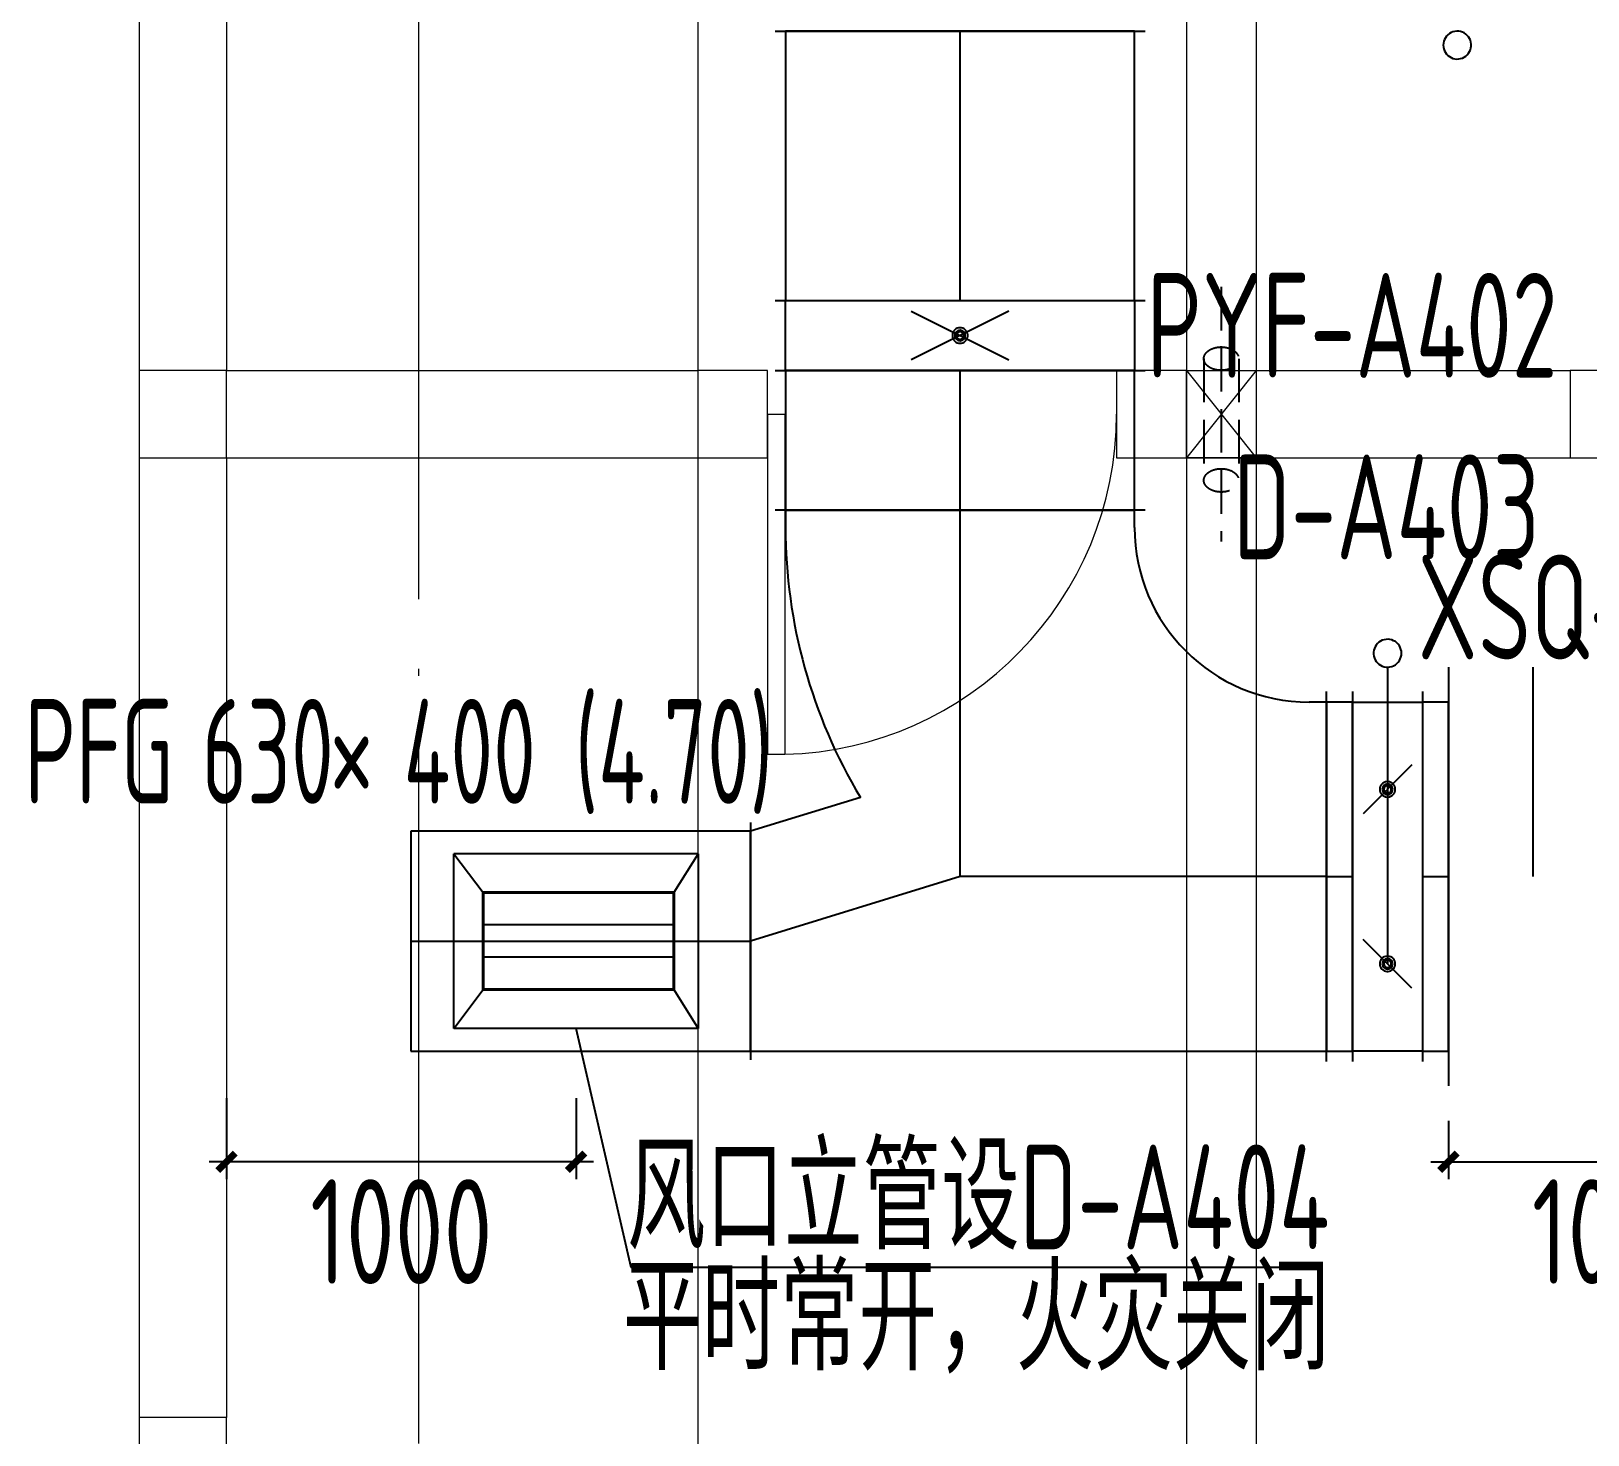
# Model space of a CAD drawing. Extents: x 13114849 to 13479250, y 160225 to 278773.
# Drawn here: x 13229888 to 13234348, y 195485 to 199507 of the extents above; entities that cross this region are included whole.
import ezdxf

# ---------------------------------------------------------------- set-up
doc = ezdxf.new("R2010")
doc.units = 0
doc.header["$LTSCALE"] = 1000
doc.header["$MEASUREMENT"] = 0
for name, pattern in [('CENTER2', [28.575000000000003, 19.05, -3.175, 3.175, -3.175]), ('DASH', [0.35, 0.25, -0.1]), ('DOTE', [2.4200000000000004, 2, -0.2, 0.02, -0.2])]:
    doc.linetypes.add(name, pattern=pattern)
for name, color, linetype in [('DUCT-X-P中心线', 5, 'CENTER2'), ('DUCT-X-P标注', 7, 'Continuous'), ('DUCT-X-P管', 31, 'Continuous'), ('DUCT-X-P风口', 7, 'Continuous'), ('DUCT-X-S标注', 7, 'Continuous'), ('DUCT-X-YP中心线', 5, 'CENTER2'), ('DUCT-X-YP法兰', 2, 'Continuous'), ('DUCT-X-YP管', 31, 'Continuous'), ('DUCT-X-YP管端线', 2, 'Continuous'), ('DUCT-X-YP阀门', 7, 'Continuous')]:
    doc.layers.add(name, color=color, linetype=linetype)
doc.layers.add('建筑底图', color=8, linetype='Continuous', lineweight=13)
doc.layers.add('预埋管', color=8, linetype='Continuous', lineweight=5)
doc.styles.add('67', font='gbenor.shx', dxfattribs={"width": 0.7, "bigfont": 'hztxt.shx'})
doc.styles.add('du', font='gbenor.shx', dxfattribs={"width": 0.8, "bigfont": 'hztxt.shx'})
doc.dimstyles.new('67', dxfattribs={"dimscale": 100, "dimtxt": 3, "dimasz": 0.5, "dimexe": 0.5, "dimexo": 2, "dimgap": 0.5, "dimtad": 2, "dimdec": 0, "dimrnd": 5, "dimzin": 0, "dimdsep": 46, "dimtxsty": 'du', "dimblk": 'ARCHTICK', "dimcen": 0, "dimdle": 0.5, "dimclrd": 256, "dimclre": 256, "dimclrt": 256, "dimazin": 0, "dimtfac": 1, "dimtdec": 0, "dimtix": 1, "dimtmove": 2, "dimatfit": 3, "dimfxl": 1, "dimtolj": 1, "dimtzin": 0, "dimlwd": -1, "dimlwe": -1, "dimarcsym": 0})

# ---------------------------------------------------------------- blocks, each defined once
blk = doc.blocks.new('$风口$00000108')
for p, q in [((-250, 135), (-190, 75)), ((-250, -135), (-250, 135)), ((250, 135), (200, 75)), ((250, 135), (250, -135)), ((200, 25), (-190, 25)), ((200, -25), (-190, -25)), ((-250, -135), (-190, -75)), ((200, -75), (250, -135)), ((250, -135), (-250, -135))]:
    blk.add_line(p, q)
at = {"linetype": 'Continuous'}
blk.add_line((250, 135), (-250, 135), dxfattribs=at)
at = {"lineweight": 40}
for p, q in [((-190, 75), (200, 75)), ((-190, -75), (-190, 75)), ((200, 75), (200, -75)), ((-190, -75), (200, -75))]:
    blk.add_line(p, q, dxfattribs=at)
blk = doc.blocks.new('_ArchTick')
at = {"color": 0, "linetype": 'ByBlock', "const_width": 0.4}
blk.add_lwpolyline([(-0.5, -0.5), (0.5, 0.5)], dxfattribs=at)
blk = doc.blocks.new('*D123')
at = {"layer": 'DUCT-X-S标注', "transparency": 16777216}
for p, q in [((13233948.27528884, 196384.3532681559), (13233948.27528884, 196217)), ((13234948.67528885, 196384.353268161), (13234948.67528885, 196217)), ((13233898.27528884, 196267), (13234998.67528885, 196267))]:
    blk.add_line(p, q, dxfattribs=at)
at = {"layer": 'DUCT-X-S标注', "transparency": 16777216, "xscale": 50, "yscale": 50, "zscale": 50, "rotation": 180}
blk.add_blockref('_ArchTick', (13233948.27528884, 196267), dxfattribs=at)
at = {"layer": 'DUCT-X-S标注', "transparency": 16777216, "xscale": 50, "yscale": 50, "zscale": 50}
blk.add_blockref('_ArchTick', (13234948.67528885, 196267), dxfattribs=at)
at = {"layer": 'DUCT-X-S标注', "transparency": 16777216, "insert": (13234448.47528885, 196067), "char_height": 300, "attachment_point": 5, "style": 'du'}
blk.add_mtext('\\A1;1000', dxfattribs=at)
blk = doc.blocks.new('*D122')
at = {"layer": 'DUCT-X-S标注', "transparency": 16777216}
for p, q in [((13230447.36620432, 196449.3532682089), (13230447.36620432, 196217)), ((13231449.00000001, 196449.3532681464), (13231449.00000001, 196217)), ((13231499.00000001, 196267), (13230397.36620432, 196267))]:
    blk.add_line(p, q, dxfattribs=at)
at = {"layer": 'DUCT-X-S标注', "transparency": 16777216, "xscale": 50, "yscale": 50, "zscale": 50, "rotation": 180}
blk.add_blockref('_ArchTick', (13230447.36620432, 196267), dxfattribs=at)
at = {"layer": 'DUCT-X-S标注', "transparency": 16777216, "xscale": 50, "yscale": 50, "zscale": 50}
blk.add_blockref('_ArchTick', (13231449.00000001, 196267), dxfattribs=at)
at = {"layer": 'DUCT-X-S标注', "transparency": 16777216, "insert": (13230948.18310217, 196067), "char_height": 300, "attachment_point": 5, "style": 'du'}
blk.add_mtext('\\A1;1000', dxfattribs=at)
blk = doc.blocks.new('_FZH')
blk.add_lwpolyline([(-0.5, -0.5), (0.5, -0.5), (0.5, 0.5), (-0.4999999999999999, 0.5)], close=True)
blk = doc.blocks.new('$DorLib2D$00000001')
for p, q in [((0.45, 0.975), (0.5000000000000002, 0.975)), ((0.45, 0), (0.45, 0.975)), ((0.5, 0), (0.5, 0.975)), ((0.5, 0), (0.45, 0))]:
    blk.add_line(p, q)
at = {"lineweight": 13}
blk.add_arc((0.475, 0), 0.975, 91.46928358135379, 180, dxfattribs=at)
blk = doc.blocks.new('A$C00460B6A')
at = {"layer": '预埋管', "linetype": 'DASH', "lineweight": -3, "ltscale": 0.5}
for p, q in [((523.463043898344, 100.0014334181324), (174.7439385093749, 100.0014303093776)), ((523.463043898344, 100.0014334181324), (174.7439385093749, 100.0014303093776)), ((729.1189822256565, 50.00143341813236), (-0.006739586591720581, 50.00143030937761)), ((523.4630443789065, 0.00143341813236475), (174.7439389880747, 0.001430309377610683))]:
    blk.add_line(p, q, dxfattribs=at)
for centre in [(174.7439387496561, 50.00143030937761), (523.4630441386253, 50.00143341813236)]:
    blk.add_ellipse(centre, major_axis=(-2.429254217184632e-07, 49.99999999906868), ratio=0.6701911663388869, start_param=3.141592653510884, end_param=9.42477796069047, dxfattribs=at)

msp = doc.modelspace()

# ---------------------------------------------------------------- linework, layer by layer
at = {"layer": 'DUCT-X-P中心线'}
msp.add_line((13230975, 196899.3532681464), (13231948.84498377, 196899.3532681464), dxfattribs=at)
at = {"layer": 'DUCT-X-P管'}
for p, q in [((13230975, 197214.3532681464), (13230975, 196584.3532681464)), ((13231948.84498377, 197214.3532681464), (13230975, 197214.3532681464)), ((13231948.84498377, 196584.3532681464), (13231948.84498377, 197214.3532681464)), ((13230975, 196584.3532681464), (13231948.84498377, 196584.3532681464))]:
    msp.add_line(p, q, dxfattribs=at)
at = {"layer": 'DUCT-X-S标注', "elevation": 900}
msp.add_lwpolyline([(13233555.16321112, 195964.3682379364), (13231606.23405846, 195964.3682379364), (13231449.02941524, 196649.3826833715)], dxfattribs=at)
at = {"layer": 'DUCT-X-YP中心线'}
for p, q in [((13232549.04498377, 198734.9146854585), (13232549.04498377, 199506.8146855461)), ((13232549.04498377, 198134.5532681547), (13232549.04498377, 198534.5146854585)), ((13232549.04498377, 197084.3532681534), (13232549.04498377, 198134.3532681547)), ((13232549.04498377, 197084.3532681534), (13231949.04498377, 196899.3532681464)), ((13233599.04498377, 197084.353268155), (13232549.04498377, 197084.3532681534)), ((13233599.24498377, 197084.353268155), (13233673.56013631, 197084.3532681553)), ((13233873.9601363, 197084.3532681563), (13233948.27528884, 197084.3532681567))]:
    msp.add_line(p, q, dxfattribs=at)
at = {"layer": 'DUCT-X-YP法兰'}
for p, q in [((13232019.04498377, 199506.9146855461), (13233079.04498377, 199506.9146855461)), ((13232019.04498377, 198734.8146854585), (13233079.04498377, 198734.8146854585)), ((13232019.04498377, 198534.6146854585), (13233079.04498377, 198534.6146854585)), ((13233079.04498377, 198134.4532681547), (13232019.04498377, 198134.4532681547)), ((13233599.14498377, 196554.353268155), (13233599.14498377, 197614.353268155)), ((13233673.6601363, 197614.3532681553), (13233673.6601363, 196554.3532681553)), ((13233873.8601363, 197614.3532681563), (13233873.8601363, 196554.3532681563)), ((13233948.37528884, 197614.3532681567), (13233948.37528884, 196554.3532681567)), ((13231948.94498377, 197239.3532681464), (13231948.94498377, 196559.3532681464))]:
    msp.add_line(p, q, dxfattribs=at)
at = {"layer": 'DUCT-X-YP管'}
for p, q in [((13232049.04498377, 199506.8146855461), (13232049.04498377, 198734.9146854585)), ((13233049.04498377, 199506.8146855461), (13232049.04498377, 199506.8146855461)), ((13233049.04498377, 198734.9146854585), (13233049.04498377, 199506.8146855461)), ((13232049.04498377, 198734.9146854585), (13233049.04498377, 198734.9146854585)), ((13232049.04498377, 198534.7146854585), (13232049.04498377, 198734.7146854585)), ((13233049.04498377, 198734.7146854585), (13233049.04498377, 198534.7146854585)), ((13232049.04498377, 198534.5146854585), (13232049.04498377, 198134.5532681547)), ((13233049.04498377, 198534.5146854585), (13232049.04498377, 198534.5146854585)), ((13233049.04498377, 198134.5532681547), (13233049.04498377, 198534.5146854585)), ((13232049.04498377, 198134.5532681547), (13233049.04498377, 198134.5532681547)), ((13232049.04498377, 198134.353268154), (13232049.04498377, 198084.3532681535)), ((13233049.04498377, 198084.3532681549), (13233049.04498377, 198134.3532681554)), ((13233599.04498377, 197584.353268155), (13233549.04498377, 197584.3532681549)), ((13233599.24498376, 197584.353268155), (13233599.24498377, 196584.353268155)), ((13233673.5601363, 197584.3532681553), (13233599.24498376, 197584.353268155)), ((13233673.56013631, 196584.3532681553), (13233673.5601363, 197584.3532681553)), ((13233673.7601363, 197584.3532681553), (13233873.7601363, 197584.3532681563)), ((13233873.9601363, 197584.3532681563), (13233873.96013631, 196584.3532681563)), ((13233948.27528884, 197584.3532681567), (13233873.9601363, 197584.3532681563)), ((13233948.27528884, 196584.3532681567), (13233948.27528884, 197584.3532681567)), ((13232263.57265818, 197311.3326344292), (13231949.04498377, 197214.3532681464)), ((13231949.04498377, 196584.3532681464), (13233549.04498377, 196584.3532681549)), ((13233549.04498377, 196584.3532681549), (13233599.04498377, 196584.353268155)), ((13233599.24498377, 196584.353268155), (13233673.56013631, 196584.3532681553)), ((13233873.76013631, 196584.3532681563), (13233673.76013631, 196584.3532681553)), ((13233873.96013631, 196584.3532681563), (13233948.27528884, 196584.3532681567))]:
    msp.add_line(p, q, dxfattribs=at)
for centre, radius, start, end in [((13233549.04498378, 198084.3532681594), 1500.000000011176, 180.0000000002268, 211.020657729383), ((13233549.04498377, 198084.3532681559), 500.0000000010768, 180.0000000001234, 269.9999999997866)]:
    msp.add_arc(centre, radius, start, end, dxfattribs=at)
at = {"layer": 'DUCT-X-YP管端线'}
for p, q in [((13232049.04498377, 198734.7146854585), (13233049.04498377, 198734.7146854585)), ((13232049.04498377, 198534.7146854585), (13233049.04498377, 198534.7146854585)), ((13233049.04498377, 198134.3532681554), (13232049.04498377, 198134.353268154)), ((13233599.04498377, 196584.353268155), (13233599.04498377, 197584.353268155)), ((13233673.7601363, 197584.3532681553), (13233673.76013631, 196584.3532681553)), ((13233873.7601363, 197584.3532681563), (13233873.76013631, 196584.3532681563)), ((13233948.47528884, 197584.3532681567), (13233948.47528885, 196584.3532681567)), ((13231949.04498377, 197214.3532681464), (13231949.04498377, 196584.3532681464))]:
    msp.add_line(p, q, dxfattribs=at)
at = {"layer": 'DUCT-X-YP阀门'}
for p, q in [((13233966.52936174, 199506.4069956666), (13233961.11460907, 199505.0569461979)), ((13233972.07930897, 199506.9903186269), (13233966.52936174, 199506.4069956666)), ((13233977.65642737, 199506.7955613609), (13233972.07930897, 199506.9903186269)), ((13233983.15216467, 199505.8265145972), (13233977.65642737, 199506.7955613609)), ((13233933.86456609, 199472.5816095845), (13233933.47528884, 199467.0146855461)), ((13233933.47528884, 199467.0146855461), (13233933.86456609, 199461.4477615077)), ((13233935.024821, 199478.0401797788), (13233933.86456609, 199472.5816095845)), ((13233933.86456609, 199461.4477615077), (13233935.024821, 199455.9891913134)), ((13233936.93347054, 199483.2841512692), (13233935.024821, 199478.0401797788)), ((13233939.553365, 199488.2114561155), (13233936.93347054, 199483.2841512692)), ((13233942.83351112, 199492.7261899336), (13233939.553365, 199488.2114561155)), ((13233946.71006459, 199496.7404785652), (13233942.83351112, 199492.7261899336)), ((13233951.1075727, 199500.1761884483), (13233946.71006459, 199496.7404785652)), ((13233955.94044297, 199502.9664473981), (13233951.1075727, 199500.1761884483)), ((13233961.11460907, 199505.0569461979), (13233955.94044297, 199502.9664473981)), ((13233988.45955258, 199504.1020397288), (13233983.15216467, 199505.8265145972)), ((13233993.47528884, 199501.6557016975), (13233988.45955258, 199504.1020397288)), ((13233998.10174786, 199498.5351156904), (13233993.47528884, 199501.6557016975)), ((13234002.24888086, 199494.8010203645), (13233998.10174786, 199498.5351156904)), ((13234005.83596862, 199490.5260956378), (13234002.24888086, 199494.8010203645)), ((13234008.79319256, 199485.7935480576), (13234005.83596862, 199490.5260956378)), ((13234011.06299367, 199480.6954912792), (13234008.79319256, 199485.7935480576)), ((13234012.60119287, 199475.3311531788), (13234011.06299367, 199480.6954912792)), ((13234013.37785085, 199469.8049444959), (13234012.60119287, 199475.3311531788)), ((13234012.60119287, 199458.6982179134), (13234013.37785085, 199464.2244265964)), ((13234013.37785085, 199464.2244265964), (13234013.37785085, 199469.8049444959)), ((13233935.024821, 199455.9891913134), (13233936.93347054, 199450.7452198231)), ((13233936.93347054, 199450.7452198231), (13233939.553365, 199445.8179149768)), ((13233939.553365, 199445.8179149768), (13233942.83351112, 199441.3031811587)), ((13233942.83351112, 199441.3031811587), (13233946.71006459, 199437.2888925271)), ((13233946.71006459, 199437.2888925271), (13233951.1075727, 199433.8531826439)), ((13233951.1075727, 199433.8531826439), (13233955.94044297, 199431.0629236942)), ((13233955.94044297, 199431.0629236942), (13233961.11460907, 199428.9724248943)), ((13233961.11460907, 199428.9724248943), (13233966.52936174, 199427.6223754256)), ((13233966.52936174, 199427.6223754256), (13233972.07930897, 199427.0390524654)), ((13233972.07930897, 199427.0390524654), (13233977.65642737, 199427.2338097314)), ((13233977.65642737, 199427.2338097314), (13233983.15216467, 199428.2028564951)), ((13233983.15216467, 199428.2028564951), (13233988.45955258, 199429.9273313635)), ((13233988.45955258, 199429.9273313635), (13233993.47528884, 199432.3736693948)), ((13233993.47528884, 199432.3736693948), (13233998.10174786, 199435.4942554019)), ((13233998.10174786, 199435.4942554019), (13234002.24888086, 199439.2283507278)), ((13234002.24888086, 199439.2283507278), (13234005.83596862, 199443.5032754544)), ((13234005.83596862, 199443.5032754544), (13234008.79319256, 199448.2358230347)), ((13234008.79319256, 199448.2358230347), (13234011.06299367, 199453.3338798131)), ((13234011.06299367, 199453.3338798131), (13234012.60119287, 199458.6982179134)), ((13232409.04498377, 198704.7146854585), (13232689.04498377, 198564.7146854585)), ((13232689.00562091, 198704.7933558974), (13232409.08434662, 198564.6360150196)), ((13232527.73263953, 198640.7785702081), (13232526.98128679, 198636.7591880698)), ((13232526.98128679, 198636.7591880698), (13232526.98128679, 198632.6701828472)), ((13232526.98128679, 198632.6701828472), (13232527.73263953, 198628.6508007089)), ((13232529.20975859, 198644.5914540241), (13232527.73263953, 198640.7785702081)), ((13232527.73263953, 198628.6508007089), (13232529.20975859, 198624.8379168929)), ((13232531.36234245, 198648.0679963325), (13232529.20975859, 198644.5914540241)), ((13232529.20975859, 198624.8379168929), (13232531.36234245, 198621.3613745846)), ((13232534.11708746, 198651.0898076546), (13232531.36234245, 198648.0679963325)), ((13232531.36234245, 198621.3613745846), (13232534.11708746, 198618.3395632624)), ((13232534.41505991, 198638.0538701085), (13232534.03882416, 198634.7146854585)), ((13232534.03882416, 198634.7146854585), (13232534.41505991, 198631.3755008085)), ((13232537.38018407, 198653.5539838301), (13232534.11708746, 198651.0898076546)), ((13232534.11708746, 198618.3395632624), (13232537.38018407, 198615.875387087)), ((13232535.52490114, 198641.2256140969), (13232534.41505991, 198638.0538701085)), ((13232534.41505991, 198631.3755008085), (13232535.52490114, 198628.2037568201)), ((13232537.31269576, 198644.0708729362), (13232535.52490114, 198641.2256140969)), ((13232535.52490114, 198628.2037568201), (13232537.31269576, 198625.3584979809)), ((13232539.68879629, 198646.4469734672), (13232537.31269576, 198644.0708729362)), ((13232537.31269576, 198625.3584979809), (13232539.68879629, 198622.9823974498)), ((13232541.04051144, 198655.3766102948), (13232537.38018407, 198653.5539838301)), ((13232537.38018407, 198615.875387087), (13232541.04051144, 198614.0527606223)), ((13232538.53717503, 198636.8982332236), (13232538.33771894, 198633.9822884802)), ((13232538.33771894, 198633.9822884802), (13232538.93237171, 198631.1206622701)), ((13232539.51594722, 198639.6522342185), (13232538.53717503, 198636.8982332236)), ((13232538.93237171, 198631.1206622701), (13232540.27703065, 198628.5255883183)), ((13232541.20144445, 198642.0400398096), (13232539.51594722, 198639.6522342185)), ((13232542.53405513, 198648.2347680878), (13232539.68879629, 198646.4469734672)), ((13232539.68879629, 198622.9823974498), (13232542.53405513, 198621.1946028293)), ((13232540.27703065, 198628.5255883183), (13232542.27196856, 198626.3895313882)), ((13232544.97342152, 198656.4956196904), (13232541.04051144, 198655.3766102948)), ((13232541.04051144, 198614.0527606223), (13232544.97342152, 198612.9337512266)), ((13232543.46866112, 198643.8845573797), (13232541.20144445, 198642.0400398096)), ((13232542.27196856, 198626.3895313882), (13232544.76923002, 198624.8709130504)), ((13232545.70579912, 198649.3446093103), (13232542.53405513, 198648.2347680878)), ((13232542.53405513, 198621.1946028293), (13232545.70579912, 198620.0847616067)), ((13232546.14944813, 198645.0489874988), (13232543.46866112, 198643.8845573797)), ((13232544.76923002, 198624.8709130504), (13232547.58360458, 198624.0823622798)), ((13232549.04498377, 198656.8729054941), (13232544.97342152, 198656.4956196904)), ((13232549.04498377, 198649.7208450617), (13232545.70579912, 198649.3446093103)), ((13232545.70579912, 198620.0847616067), (13232549.04498377, 198619.7085258553)), ((13232549.04498377, 198645.4469697119), (13232546.14944813, 198645.0489874988)), ((13232547.58360458, 198624.0823622798), (13232550.50636295, 198624.0823622798)), ((13232553.11654601, 198656.4956196904), (13232549.04498377, 198656.8729054941)), ((13232552.38416841, 198649.3446093103), (13232549.04498377, 198649.7208450617)), ((13232551.9405194, 198645.0489874988), (13232549.04498377, 198645.4469697119)), ((13232549.04498377, 198619.7085258553), (13232552.38416841, 198620.0847616067)), ((13232550.50636295, 198624.0823622798), (13232553.32073751, 198624.8709130504)), ((13232554.62130641, 198643.8845573797), (13232551.9405194, 198645.0489874988)), ((13232555.5559124, 198648.2347680878), (13232552.38416841, 198649.3446093103)), ((13232552.38416841, 198620.0847616067), (13232555.5559124, 198621.1946028293)), ((13232557.04945609, 198655.3766102948), (13232553.11654601, 198656.4956196904)), ((13232553.11654601, 198612.9337512266), (13232557.04945609, 198614.0527606223)), ((13232553.32073751, 198624.8709130504), (13232555.81799897, 198626.3895313882)), ((13232556.88852308, 198642.0400398096), (13232554.62130641, 198643.8845573797)), ((13232558.40117124, 198646.4469734672), (13232555.5559124, 198648.2347680878)), ((13232555.5559124, 198621.1946028293), (13232558.40117124, 198622.9823974498)), ((13232555.81799897, 198626.3895313882), (13232557.81293688, 198628.5255883183)), ((13232558.57402031, 198639.6522342185), (13232556.88852308, 198642.0400398096)), ((13232560.70978346, 198653.5539838301), (13232557.04945609, 198655.3766102948)), ((13232557.04945609, 198614.0527606223), (13232560.70978346, 198615.875387087)), ((13232557.81293688, 198628.5255883183), (13232559.15759582, 198631.1206622701)), ((13232560.77727177, 198644.0708729362), (13232558.40117124, 198646.4469734672)), ((13232558.40117124, 198622.9823974498), (13232560.77727177, 198625.3584979809)), ((13232559.5527925, 198636.8982332236), (13232558.57402031, 198639.6522342185)), ((13232559.15759582, 198631.1206622701), (13232559.75224859, 198633.9822884802)), ((13232559.75224859, 198633.9822884802), (13232559.5527925, 198636.8982332236)), ((13232563.97288007, 198651.0898076546), (13232560.70978346, 198653.5539838301)), ((13232560.70978346, 198615.875387087), (13232563.97288007, 198618.3395632624)), ((13232562.56506639, 198641.2256140969), (13232560.77727177, 198644.0708729362)), ((13232560.77727177, 198625.3584979809), (13232562.56506639, 198628.2037568201)), ((13232563.67490762, 198638.0538701085), (13232562.56506639, 198641.2256140969)), ((13232562.56506639, 198628.2037568201), (13232563.67490762, 198631.3755008085)), ((13232564.05114337, 198634.7146854585), (13232563.67490762, 198638.0538701085)), ((13232563.67490762, 198631.3755008085), (13232564.05114337, 198634.7146854585)), ((13232566.72762508, 198648.0679963325), (13232563.97288007, 198651.0898076546)), ((13232563.97288007, 198618.3395632624), (13232566.72762508, 198621.3613745846)), ((13232568.88020894, 198644.5914540241), (13232566.72762508, 198648.0679963325)), ((13232566.72762508, 198621.3613745846), (13232568.88020894, 198624.8379168929)), ((13232570.357328, 198640.7785702081), (13232568.88020894, 198644.5914540241)), ((13232568.88020894, 198624.8379168929), (13232570.357328, 198628.6508007089)), ((13232571.10868074, 198636.7591880698), (13232570.357328, 198640.7785702081)), ((13232570.357328, 198628.6508007089), (13232571.10868074, 198632.6701828472)), ((13232571.10868074, 198632.6701828472), (13232571.10868074, 198636.7591880698)), ((13232544.97342152, 198612.9337512266), (13232549.04498377, 198612.5564654229)), ((13232549.04498377, 198612.5564654229), (13232553.11654601, 198612.9337512266)), ((13233734.63423228, 197732.6697357885), (13233733.85757429, 197727.1435271056)), ((13233733.85757429, 197727.1435271056), (13233733.85757429, 197721.5630092061)), ((13233736.17243147, 197738.0340738888), (13233734.63423228, 197732.6697357885)), ((13233738.44223259, 197743.1321306673), (13233736.17243147, 197738.0340738888)), ((13233741.39945653, 197747.8646782475), (13233738.44223259, 197743.1321306673)), ((13233744.98654429, 197752.1396029742), (13233741.39945653, 197747.8646782475)), ((13233749.13367729, 197755.8736983001), (13233744.98654429, 197752.1396029742)), ((13233753.7601363, 197758.9942843072), (13233749.13367729, 197755.8736983001)), ((13233758.77587257, 197761.4406223385), (13233753.7601363, 197758.9942843072)), ((13233764.08326048, 197763.1650972069), (13233758.77587257, 197761.4406223385)), ((13233769.57899777, 197764.1341439706), (13233764.08326048, 197763.1650972069)), ((13233775.15611617, 197764.3289012366), (13233769.57899777, 197764.1341439706)), ((13233780.70606341, 197763.7455782763), (13233775.15611617, 197764.3289012366)), ((13233786.12081608, 197762.3955288076), (13233780.70606341, 197763.7455782763)), ((13233791.29498218, 197760.3050300078), (13233786.12081608, 197762.3955288076)), ((13233796.12785244, 197757.514771058), (13233791.29498218, 197760.3050300078)), ((13233800.52536056, 197754.0790611749), (13233796.12785244, 197757.514771058)), ((13233804.40191403, 197750.0647725433), (13233800.52536056, 197754.0790611749)), ((13233807.68206015, 197745.5500387252), (13233804.40191403, 197750.0647725433)), ((13233810.30195461, 197740.6227338789), (13233807.68206015, 197745.5500387252)), ((13233812.21060414, 197735.3787623885), (13233810.30195461, 197740.6227338789)), ((13233813.37085905, 197729.9201921942), (13233812.21060414, 197735.3787623885)), ((13233813.7601363, 197724.3532681558), (13233813.37085905, 197729.9201921942)), ((13233813.37085905, 197718.7863441174), (13233813.7601363, 197724.3532681558)), ((13233733.85757429, 197721.5630092061), (13233734.63423228, 197716.0368005231)), ((13233734.63423228, 197716.0368005231), (13233736.17243147, 197710.6724624228)), ((13233736.17243147, 197710.6724624228), (13233738.44223259, 197705.5744056444)), ((13233738.44223259, 197705.5744056444), (13233741.39945653, 197700.8418580641)), ((13233741.39945653, 197700.8418580641), (13233744.98654429, 197696.5669333375)), ((13233744.98654429, 197696.5669333375), (13233749.13367729, 197692.8328380116)), ((13233749.13367729, 197692.8328380116), (13233753.7601363, 197689.7122520045)), ((13233753.7601363, 197689.7122520045), (13233758.77587257, 197687.2659139732)), ((13233758.77587257, 197687.2659139732), (13233764.08326048, 197685.5414391048)), ((13233764.08326048, 197685.5414391048), (13233769.57899777, 197684.5723923411)), ((13233769.57899777, 197684.5723923411), (13233775.15611617, 197684.3776350751)), ((13233773.7601363, 197684.3532681558), (13233773.7601363, 197584.3532681558)), ((13233775.15611617, 197684.3776350751), (13233780.70606341, 197684.9609580353)), ((13233780.70606341, 197684.9609580353), (13233786.12081608, 197686.311007504)), ((13233786.12081608, 197686.311007504), (13233791.29498218, 197688.4015063039)), ((13233791.29498218, 197688.4015063039), (13233796.12785244, 197691.1917652536)), ((13233796.12785244, 197691.1917652536), (13233800.52536056, 197694.6274751367)), ((13233800.52536056, 197694.6274751367), (13233804.40191403, 197698.6417637684)), ((13233804.40191403, 197698.6417637684), (13233807.68206015, 197703.1564975865)), ((13233807.68206015, 197703.1564975865), (13233810.30195461, 197708.0838024328)), ((13233810.30195461, 197708.0838024328), (13233812.21060414, 197713.3277739231)), ((13233812.21060414, 197713.3277739231), (13233813.37085905, 197718.7863441174)), ((13233948.47528884, 197684.3532681592), (13233948.47528884, 196484.3532681592)), ((13234189.90552625, 197684.3532681592), (13234189.90552625, 197084.3532681592)), ((13233773.7601363, 197584.3532681558), (13233773.7601363, 197084.3532681558)), ((13233843.7601363, 197404.3532681558), (13233703.7601363, 197264.3532681558)), ((13233751.97920207, 197338.424830403), (13233751.60191627, 197334.3532681558)), ((13233751.60191627, 197334.3532681558), (13233751.97920207, 197330.2817059086)), ((13233753.09821147, 197342.3577404812), (13233751.97920207, 197338.424830403)), ((13233751.97920207, 197330.2817059086), (13233753.09821147, 197326.3487958304)), ((13233754.92083793, 197346.0180678547), (13233753.09821147, 197342.3577404812)), ((13233753.09821147, 197326.3487958304), (13233754.92083793, 197322.688468457)), ((13233757.38501411, 197349.2811644648), (13233754.92083793, 197346.0180678547)), ((13233754.92083793, 197322.688468457), (13233757.38501411, 197319.4253718469)), ((13233760.40682543, 197352.0359094701), (13233757.38501411, 197349.2811644648)), ((13233759.13021245, 197337.6924528058), (13233758.7539767, 197334.3532681558)), ((13233758.7539767, 197334.3532681558), (13233759.13021245, 197331.0140835058)), ((13233760.24005367, 197340.8641967943), (13233759.13021245, 197337.6924528058)), ((13233759.13021245, 197331.0140835058), (13233760.24005367, 197327.8423395174)), ((13233762.02784829, 197343.7094556335), (13233760.24005367, 197340.8641967943)), ((13233760.24005367, 197327.8423395174), (13233762.02784829, 197324.9970806782)), ((13233763.88336774, 197354.1884933335), (13233760.40682543, 197352.0359094701)), ((13233764.40394882, 197346.0855561646), (13233762.02784829, 197343.7094556335)), ((13233762.02784829, 197324.9970806782), (13233764.40394882, 197322.6209801471)), ((13233763.91636389, 197338.6290218989), (13233763.12781312, 197335.8146473398)), ((13233763.12781312, 197335.8146473398), (13233763.12781312, 197332.8918889719)), ((13233763.12781312, 197332.8918889719), (13233763.91636389, 197330.0775144128)), ((13233767.69625155, 197355.6656123931), (13233763.88336774, 197354.1884933335)), ((13233765.43498223, 197341.1262833632), (13233763.91636389, 197338.6290218989)), ((13233763.91636389, 197330.0775144128), (13233765.43498223, 197327.5802529484)), ((13233767.24920766, 197347.8733507851), (13233764.40394882, 197346.0855561646)), ((13233764.40394882, 197322.6209801471), (13233767.24920766, 197320.8331855266)), ((13233767.57103916, 197343.1212212741), (13233765.43498223, 197341.1262833632)), ((13233765.43498223, 197327.5802529484), (13233767.57103916, 197325.5853150376)), ((13233770.42095165, 197348.9831920076), (13233767.24920766, 197347.8733507851)), ((13233767.24920766, 197320.8331855266), (13233770.42095165, 197319.723344304)), ((13233770.16611311, 197344.4658802128), (13233767.57103916, 197343.1212212741)), ((13233767.57103916, 197325.5853150376), (13233770.16611311, 197324.2406560988)), ((13233771.71563369, 197356.4169651312), (13233767.69625155, 197355.6656123931)), ((13233773.02773932, 197345.0605329775), (13233770.16611311, 197344.4658802128)), ((13233770.16611311, 197324.2406560988), (13233773.02773932, 197323.6460033342)), ((13233773.7601363, 197349.359427759), (13233770.42095165, 197348.9831920076)), ((13233775.80463891, 197356.4169651312), (13233771.71563369, 197356.4169651312)), ((13233775.94368407, 197344.8610768928), (13233773.02773932, 197345.0605329775)), ((13233773.02773932, 197323.6460033342), (13233775.94368407, 197323.8454594189)), ((13233777.09932095, 197348.9831920076), (13233773.7601363, 197349.359427759)), ((13233773.7601363, 197334.3532681558), (13233773.7601363, 196834.3532681558)), ((13233779.82402105, 197355.6656123931), (13233775.80463891, 197356.4169651312)), ((13233778.69768506, 197343.8823047041), (13233775.94368407, 197344.8610768928)), ((13233775.94368407, 197323.8454594189), (13233778.69768506, 197324.8242316076)), ((13233780.27106494, 197347.8733507851), (13233777.09932095, 197348.9831920076)), ((13233777.09932095, 197319.723344304), (13233780.27106494, 197320.8331855266)), ((13233781.08549065, 197342.196807467), (13233778.69768506, 197343.8823047041)), ((13233778.69768506, 197324.8242316076), (13233781.08549065, 197326.5097288446)), ((13233783.63690487, 197354.1884933335), (13233779.82402105, 197355.6656123931)), ((13233783.11632378, 197346.0855561646), (13233780.27106494, 197347.8733507851)), ((13233780.27106494, 197320.8331855266), (13233783.11632378, 197322.6209801471)), ((13233782.93000822, 197339.9295908011), (13233781.08549065, 197342.196807467)), ((13233781.08549065, 197326.5097288446), (13233782.93000822, 197328.7769455106)), ((13233784.09443834, 197337.2488037945), (13233782.93000822, 197339.9295908011)), ((13233782.93000822, 197328.7769455106), (13233784.09443834, 197331.4577325171)), ((13233785.49242431, 197343.7094556335), (13233783.11632378, 197346.0855561646)), ((13233783.11632378, 197322.6209801471), (13233785.49242431, 197324.9970806782)), ((13233787.11344718, 197352.0359094701), (13233783.63690487, 197354.1884933335)), ((13233784.49242056, 197334.3532681558), (13233784.09443834, 197337.2488037945)), ((13233784.09443834, 197331.4577325171), (13233784.49242056, 197334.3532681558)), ((13233787.28021893, 197340.8641967943), (13233785.49242431, 197343.7094556335)), ((13233785.49242431, 197324.9970806782), (13233787.28021893, 197327.8423395174)), ((13233790.1352585, 197349.2811644648), (13233787.11344718, 197352.0359094701)), ((13233788.39006015, 197337.6924528058), (13233787.28021893, 197340.8641967943)), ((13233787.28021893, 197327.8423395174), (13233788.39006015, 197331.0140835058)), ((13233788.76629591, 197334.3532681558), (13233788.39006015, 197337.6924528058)), ((13233788.39006015, 197331.0140835058), (13233788.76629591, 197334.3532681558)), ((13233792.59943467, 197346.0180678547), (13233790.1352585, 197349.2811644648)), ((13233790.1352585, 197319.4253718469), (13233792.59943467, 197322.688468457)), ((13233794.42206114, 197342.3577404812), (13233792.59943467, 197346.0180678547)), ((13233792.59943467, 197322.688468457), (13233794.42206114, 197326.3487958304)), ((13233795.54107053, 197338.424830403), (13233794.42206114, 197342.3577404812)), ((13233794.42206114, 197326.3487958304), (13233795.54107053, 197330.2817059086)), ((13233795.91835634, 197334.3532681558), (13233795.54107053, 197338.424830403)), ((13233795.54107053, 197330.2817059086), (13233795.91835634, 197334.3532681558)), ((13233757.38501411, 197319.4253718469), (13233760.40682543, 197316.6706268415)), ((13233760.40682543, 197316.6706268415), (13233763.88336774, 197314.5180429782)), ((13233763.88336774, 197314.5180429782), (13233767.69625155, 197313.0409239185)), ((13233767.69625155, 197313.0409239185), (13233771.71563369, 197312.2895711805)), ((13233770.42095165, 197319.723344304), (13233773.7601363, 197319.3471085526)), ((13233771.71563369, 197312.2895711805), (13233775.80463891, 197312.2895711805)), ((13233773.7601363, 197319.3471085526), (13233777.09932095, 197319.723344304)), ((13233775.80463891, 197312.2895711805), (13233779.82402105, 197313.0409239185)), ((13233779.82402105, 197313.0409239185), (13233783.63690487, 197314.5180429782)), ((13233783.63690487, 197314.5180429782), (13233787.11344718, 197316.6706268415)), ((13233787.11344718, 197316.6706268415), (13233790.1352585, 197319.4253718469)), ((13233843.7601363, 196764.3532681558), (13233703.7601363, 196904.3532681558)), ((13233751.97920207, 196838.424830403), (13233751.60191627, 196834.3532681558)), ((13233751.60191627, 196834.3532681558), (13233751.97920207, 196830.2817059086)), ((13233753.09821147, 196842.3577404812), (13233751.97920207, 196838.424830403)), ((13233751.97920207, 196830.2817059086), (13233753.09821147, 196826.3487958304)), ((13233754.92083793, 196846.0180678547), (13233753.09821147, 196842.3577404812)), ((13233757.38501411, 196849.2811644648), (13233754.92083793, 196846.0180678547)), ((13233760.40682543, 196852.0359094701), (13233757.38501411, 196849.2811644648)), ((13233759.13021245, 196837.6924528058), (13233758.7539767, 196834.3532681558)), ((13233758.7539767, 196834.3532681558), (13233759.13021245, 196831.0140835058)), ((13233760.24005368, 196840.8641967943), (13233759.13021245, 196837.6924528058)), ((13233759.13021245, 196831.0140835058), (13233760.24005368, 196827.8423395174)), ((13233762.0278483, 196843.7094556335), (13233760.24005368, 196840.8641967943)), ((13233763.88336774, 196854.1884933335), (13233760.40682543, 196852.0359094701)), ((13233764.40394883, 196846.0855561646), (13233762.0278483, 196843.7094556335)), ((13233763.9163639, 196838.6290218989), (13233763.12781313, 196835.8146473398)), ((13233763.12781313, 196835.8146473398), (13233763.12781313, 196832.8918889719)), ((13233763.12781313, 196832.8918889719), (13233763.9163639, 196830.0775144128)), ((13233767.69625155, 196855.6656123931), (13233763.88336774, 196854.1884933335)), ((13233765.43498223, 196841.1262833632), (13233763.9163639, 196838.6290218989)), ((13233763.9163639, 196830.0775144128), (13233765.43498223, 196827.5802529484)), ((13233767.24920767, 196847.8733507851), (13233764.40394883, 196846.0855561646)), ((13233767.57103916, 196843.1212212741), (13233765.43498223, 196841.1262833632)), ((13233770.42095166, 196848.9831920076), (13233767.24920767, 196847.8733507851)), ((13233770.16611312, 196844.4658802128), (13233767.57103916, 196843.1212212741)), ((13233771.71563369, 196856.4169651312), (13233767.69625155, 196855.6656123931)), ((13233773.02773933, 196845.0605329775), (13233770.16611312, 196844.4658802128)), ((13233773.7601363, 196849.359427759), (13233770.42095166, 196848.9831920076)), ((13233775.80463892, 196856.4169651312), (13233771.71563369, 196856.4169651312)), ((13233775.94368407, 196844.8610768928), (13233773.02773933, 196845.0605329775)), ((13233777.09932095, 196848.9831920076), (13233773.7601363, 196849.359427759)), ((13233779.82402105, 196855.6656123931), (13233775.80463892, 196856.4169651312)), ((13233778.69768506, 196843.8823047041), (13233775.94368407, 196844.8610768928)), ((13233780.27106494, 196847.8733507851), (13233777.09932095, 196848.9831920076)), ((13233781.08549066, 196842.196807467), (13233778.69768506, 196843.8823047041)), ((13233783.63690487, 196854.1884933335), (13233779.82402105, 196855.6656123931)), ((13233783.11632378, 196846.0855561646), (13233780.27106494, 196847.8733507851)), ((13233782.93000823, 196839.9295908011), (13233781.08549066, 196842.196807467)), ((13233784.09443834, 196837.2488037945), (13233782.93000823, 196839.9295908011)), ((13233782.93000823, 196828.7769455106), (13233784.09443834, 196831.4577325171)), ((13233785.49242431, 196843.7094556335), (13233783.11632378, 196846.0855561646)), ((13233787.11344718, 196852.0359094701), (13233783.63690487, 196854.1884933335)), ((13233784.49242056, 196834.3532681558), (13233784.09443834, 196837.2488037945)), ((13233784.09443834, 196831.4577325171), (13233784.49242056, 196834.3532681558)), ((13233787.28021893, 196840.8641967943), (13233785.49242431, 196843.7094556335)), ((13233790.1352585, 196849.2811644648), (13233787.11344718, 196852.0359094701)), ((13233788.39006016, 196837.6924528058), (13233787.28021893, 196840.8641967943)), ((13233787.28021893, 196827.8423395174), (13233788.39006016, 196831.0140835058)), ((13233788.76629591, 196834.3532681558), (13233788.39006016, 196837.6924528058)), ((13233788.39006016, 196831.0140835058), (13233788.76629591, 196834.3532681558)), ((13233792.59943468, 196846.0180678547), (13233790.1352585, 196849.2811644648)), ((13233794.42206114, 196842.3577404812), (13233792.59943468, 196846.0180678547)), ((13233795.54107054, 196838.424830403), (13233794.42206114, 196842.3577404812)), ((13233794.42206114, 196826.3487958304), (13233795.54107054, 196830.2817059086)), ((13233795.91835634, 196834.3532681558), (13233795.54107054, 196838.424830403)), ((13233795.54107054, 196830.2817059086), (13233795.91835634, 196834.3532681558)), ((13233753.09821147, 196826.3487958304), (13233754.92083793, 196822.688468457)), ((13233754.92083793, 196822.688468457), (13233757.38501411, 196819.4253718469)), ((13233757.38501411, 196819.4253718469), (13233760.40682543, 196816.6706268415)), ((13233760.24005368, 196827.8423395174), (13233762.0278483, 196824.9970806782)), ((13233760.40682543, 196816.6706268415), (13233763.88336774, 196814.5180429782)), ((13233762.0278483, 196824.9970806782), (13233764.40394883, 196822.6209801471)), ((13233763.88336774, 196814.5180429782), (13233767.69625155, 196813.0409239185)), ((13233764.40394883, 196822.6209801471), (13233767.24920767, 196820.8331855266)), ((13233765.43498223, 196827.5802529484), (13233767.57103916, 196825.5853150376)), ((13233767.24920767, 196820.8331855266), (13233770.42095166, 196819.723344304)), ((13233767.57103916, 196825.5853150376), (13233770.16611312, 196824.2406560988)), ((13233767.69625155, 196813.0409239185), (13233771.71563369, 196812.2895711805)), ((13233770.16611312, 196824.2406560988), (13233773.02773933, 196823.6460033342)), ((13233770.42095166, 196819.723344304), (13233773.7601363, 196819.3471085526)), ((13233771.71563369, 196812.2895711805), (13233775.80463892, 196812.2895711805)), ((13233773.02773933, 196823.6460033342), (13233775.94368407, 196823.8454594189)), ((13233773.7601363, 196819.3471085526), (13233777.09932095, 196819.723344304)), ((13233775.80463892, 196812.2895711805), (13233779.82402105, 196813.0409239185)), ((13233775.94368407, 196823.8454594189), (13233778.69768506, 196824.8242316076)), ((13233777.09932095, 196819.723344304), (13233780.27106494, 196820.8331855266)), ((13233778.69768506, 196824.8242316076), (13233781.08549066, 196826.5097288446)), ((13233779.82402105, 196813.0409239185), (13233783.63690487, 196814.5180429782)), ((13233780.27106494, 196820.8331855266), (13233783.11632378, 196822.6209801471)), ((13233781.08549066, 196826.5097288446), (13233782.93000823, 196828.7769455106)), ((13233783.11632378, 196822.6209801471), (13233785.49242431, 196824.9970806782)), ((13233783.63690487, 196814.5180429782), (13233787.11344718, 196816.6706268415)), ((13233785.49242431, 196824.9970806782), (13233787.28021893, 196827.8423395174)), ((13233787.11344718, 196816.6706268415), (13233790.1352585, 196819.4253718469)), ((13233790.1352585, 196819.4253718469), (13233792.59943468, 196822.688468457)), ((13233792.59943468, 196822.688468457), (13233794.42206114, 196826.3487958304))]:
    msp.add_line(p, q, dxfattribs=at)
at = {"layer": '建筑底图', "color": 8, "linetype": 'DOTE'}
msp.add_line((13230997.36620433, 209559.5146856282), (13230997.36620433, 180083.0282935039), dxfattribs=at)
at = {"layer": '建筑底图', "color": 8}
for p, q in [((13231797.36620411, 205209.5123766038), (13231797.36620411, 186509.5146855996)), ((13233197.36620449, 202459.5130753997), (13233197.36620449, 195209.5148006545)), ((13233397.36620542, 202259.5130753994), (13233397.36620657, 195209.5148006545)), ((13230197.36620417, 199659.5162957764), (13230197.36620421, 198534.5146855469)), ((13230447.36620441, 199659.5162957764), (13230447.36620435, 198534.5146854649)), ((13230447.36620435, 198534.5146854649), (13231797.36620508, 198534.5146854536)), ((13233197.36620449, 198534.5146854582), (13233397.36620607, 198284.5146855147)), ((13233397.36620617, 198534.5146856792), (13233197.36620449, 198284.5146854582)), ((13233197.36620508, 198534.5146853859), (13234297.36621484, 198534.5146854566)), ((13230197.36620443, 198284.5146875), (13230197.36620435, 195534.5146855469)), ((13230447.36620443, 198284.5146857593), (13230447.36620425, 195534.5146855469)), ((13230447.36620443, 198284.5146857593), (13231797.36620508, 198284.5146854938)), ((13233197.36620508, 198284.5146857763), (13234297.36621484, 198284.5146855144))]:
    msp.add_line(p, q, dxfattribs=at)
msp.add_lwpolyline([(13233197.36620449, 198534.5146854582), (13233397.36620607, 198534.5146854582), (13233397.36620607, 198284.5146855147), (13233197.36620449, 198284.5146855147)], close=True, dxfattribs=at)

# ---------------------------------------------------------------- block references
at = {"layer": 'DUCT-X-P风口', "xscale": 1.4, "yscale": 1.851851851851852}
msp.add_blockref('$风口$00000108', (13231449.00000001, 196899.3532681464, 3500), dxfattribs=at)
at = {"layer": '建筑底图', "rotation": 90}
msp.add_blockref('A$C00460B6A', (13233347.3676372, 198044.9585642465), dxfattribs=at)
at = {"layer": '建筑底图', "color": 8}
for name, p, xscale, yscale, zscale in [('_FZH', (13230322.36620433, 198409.5146857573), 250, 250, 250), ('_FZH', (13231897.3662043, 198409.5146854582), 200.0000003855675, 250, 250), ('_FZH', (13233097.3662043, 198409.5146854582), 200.0000003855675, 250, 250), ('_FZH', (13234422.36621419, 198409.5146854582), 250, 250, 250), ('$DorLib2D$00000001', (13232497.36620444, 198409.5146855147), -1000, -1000, -1000), ('_FZH', (13230322.36620433, 195409.5146857573), 250, 250, 250)]:
    msp.add_blockref(name, p, dxfattribs=dict(at, xscale=xscale, yscale=yscale, zscale=zscale))

# ---------------------------------------------------------------- texts
at = {"layer": 'DUCT-X-P标注', "color": 7, "style": '67', "width": 0.7}
for s, p in [('PFG', (13229868.33578005, 197293.1722032184, 4900)), ('630', (13230376.66255171, 197293.1722032184, 4900)), ('400', (13230954.16255171, 197293.1722032184, 4900)), ('(4.70)', (13231444.98932336, 197293.1722032184, 4900)), ('×', (13230744.16255171, 197293.1722032184, 4900))]:
    msp.add_text(s, height=300, dxfattribs=at).set_placement(p)
at = {"layer": 'DUCT-X-S标注', "style": '67', "width": 0.75}
for s, p in [('PYF-A402', (13233083.61160374, 198513.9634356101, -4900)), ('D-A403', (13233331.3991031, 197993.8759004895, 6084.999995000015)), ('XSQ-A402', (13233859.80229829, 197706.8252378225, 7064.999995000015)), ('风口立管设D-A404', (13231594.75856982, 196016.4719696499, 2084.999995000015)), ('平时常开，火灾关闭', (13231583.28308118, 195669.5757013634, 3269.999990000029))]:
    msp.add_text(s, height=300, dxfattribs=at).set_placement(p)

# ---------------------------------------------------------------- dimensions: what is measured, and where the dimension line sits
at = {"layer": 'DUCT-X-S标注'}
for base, p1, p2, picture, middle in [((13230447.36620432, 196267), (13231449.00000001, 196649.3532681464, 3500), (13230447.36620432, 196649.3532682089), '*D122', (13230948.18310217, 196067)), ((13234948.67528885, 196267), (13233948.27528884, 196584.3532681559, 4950), (13234948.67528885, 196584.353268161, 4950), '*D123', (13234448.47528885, 196067))]:
    dim = msp.add_linear_dim(base=base, p1=p1, p2=p2, dimstyle='67', dxfattribs=at)
    dim.commit()
    dim.dimension.update_dxf_attribs({"geometry": picture, "text_midpoint": middle})

doc.saveas('drawing.dxf')
